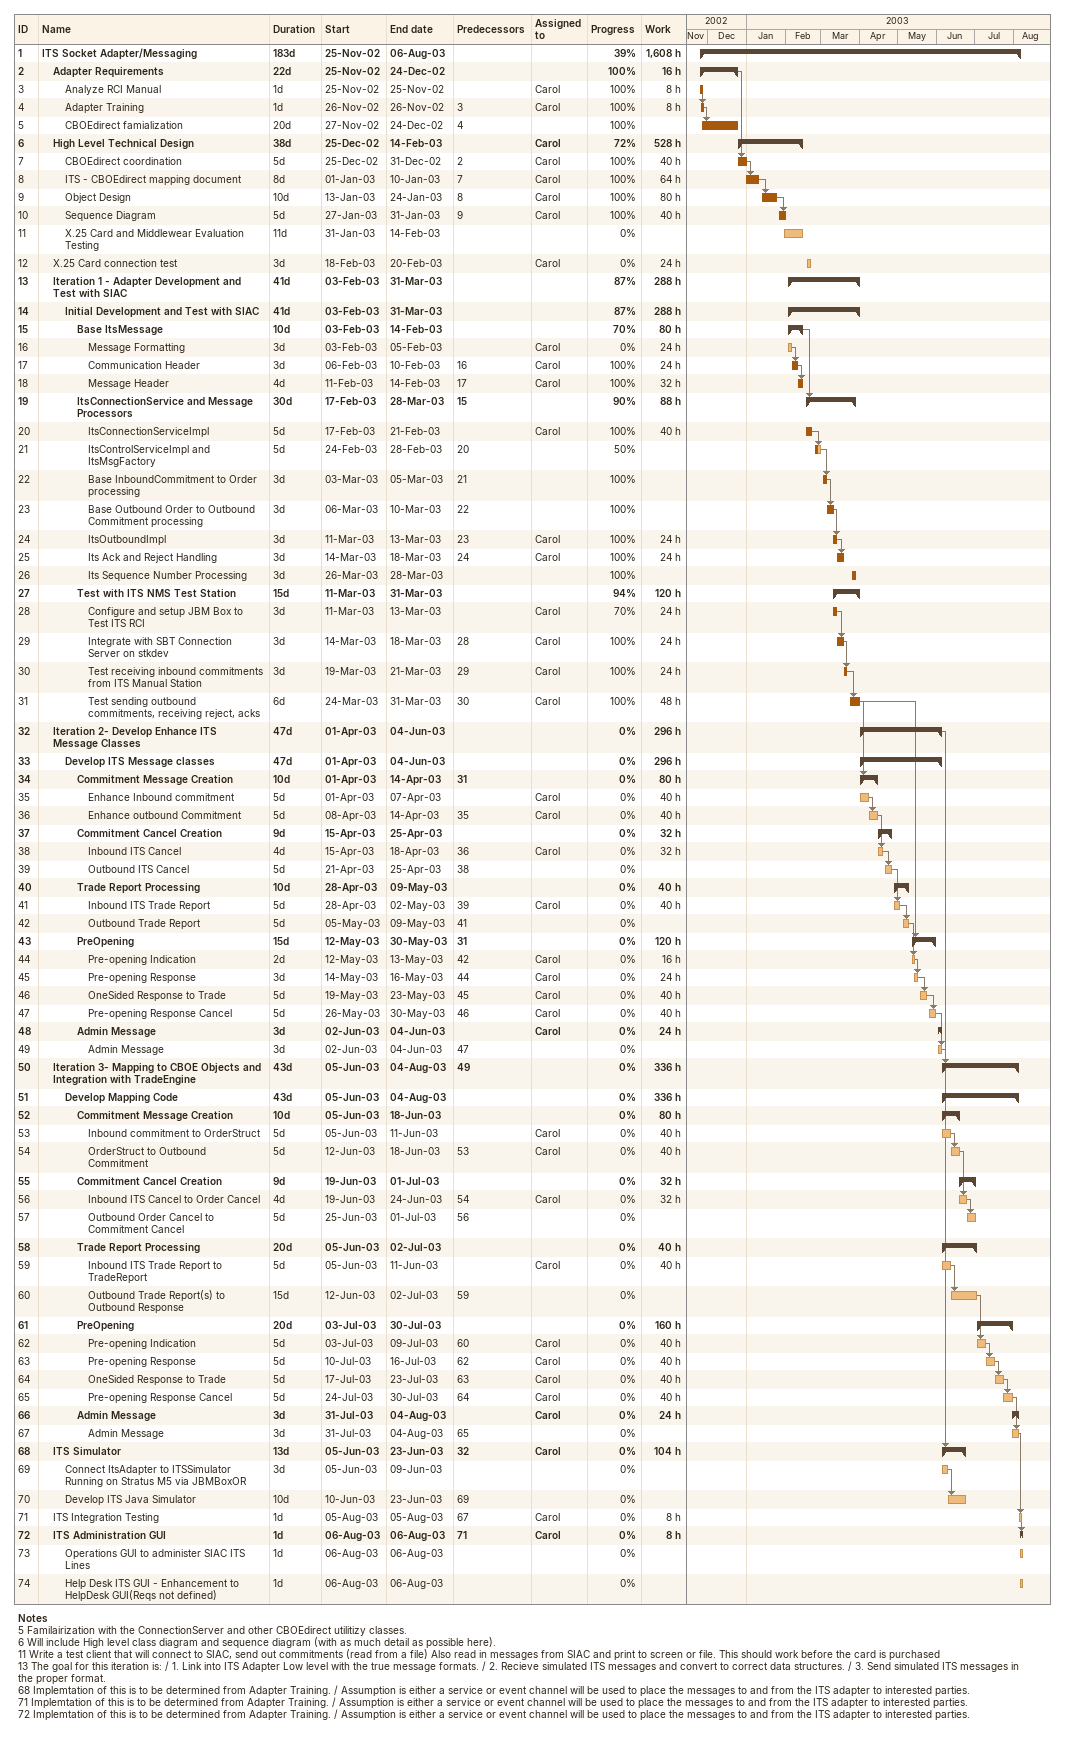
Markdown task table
| ID | Level | Task | Duration | Start | Finish | Predecessors | Resources | % complete | Work (h) |
|---|---|---|---|---|---|---|---|---|---|
| 1 | 1 | **ITS Socket Adapter/Messaging** | 183d | 2002-11-25 | 2003-08-06 |  |  | 39 | 1608 |
| 2 | 2 | **Adapter Requirements** | 22d | 2002-11-25 | 2002-12-24 |  |  | 100 | 16 |
| 3 | 3 | Analyze RCI Manual | 1d | 2002-11-25 | 2002-11-25 |  | Carol | 100 | 8 |
| 4 | 3 | Adapter Training | 1d | 2002-11-26 | 2002-11-26 | 3 | Carol | 100 | 8 |
| 5 | 3 | CBOEdirect famialization | 20d | 2002-11-27 | 2002-12-24 | 4 |  | 100 |  |
| 6 | 2 | **High Level Technical Design** | 38d | 2002-12-25 | 2003-02-14 |  | Carol | 72 | 528 |
| 7 | 3 | CBOEdirect coordination | 5d | 2002-12-25 | 2002-12-31 | 2 | Carol | 100 | 40 |
| 8 | 3 | ITS - CBOEdirect mapping document | 8d | 2003-01-01 | 2003-01-10 | 7 | Carol | 100 | 64 |
| 9 | 3 | Object Design | 10d | 2003-01-13 | 2003-01-24 | 8 | Carol | 100 | 80 |
| 10 | 3 | Sequence Diagram | 5d | 2003-01-27 | 2003-01-31 | 9 | Carol | 100 | 40 |
| 11 | 3 | X.25 Card and Middlewear Evaluation Testing | 11d | 2003-01-31 | 2003-02-14 |  |  | 0 |  |
| 12 | 2 | X.25 Card connection test | 3d | 2003-02-18 | 2003-02-20 |  | Carol | 0 | 24 |
| 13 | 2 | **Iteration 1 - Adapter Development and Test with SIAC** | 41d | 2003-02-03 | 2003-03-31 |  |  | 87 | 288 |
| 14 | 3 | **Initial Development and Test with SIAC** | 41d | 2003-02-03 | 2003-03-31 |  |  | 87 | 288 |
| 15 | 4 | **Base ItsMessage** | 10d | 2003-02-03 | 2003-02-14 |  |  | 70 | 80 |
| 16 | 5 | Message Formatting | 3d | 2003-02-03 | 2003-02-05 |  | Carol | 0 | 24 |
| 17 | 5 | Communication Header | 3d | 2003-02-06 | 2003-02-10 | 16 | Carol | 100 | 24 |
| 18 | 5 | Message Header | 4d | 2003-02-11 | 2003-02-14 | 17 | Carol | 100 | 32 |
| 19 | 4 | **ItsConnectionService and Message Processors** | 30d | 2003-02-17 | 2003-03-28 | 15 |  | 90 | 88 |
| 20 | 5 | ItsConnectionServiceImpl | 5d | 2003-02-17 | 2003-02-21 |  | Carol | 100 | 40 |
| 21 | 5 | ItsControlServiceImpl and ItsMsgFactory | 5d | 2003-02-24 | 2003-02-28 | 20 |  | 50 |  |
| 22 | 5 | Base InboundCommitment to Order processing | 3d | 2003-03-03 | 2003-03-05 | 21 |  | 100 |  |
| 23 | 5 | Base Outbound Order to Outbound Commitment processing | 3d | 2003-03-06 | 2003-03-10 | 22 |  | 100 |  |
| 24 | 5 | ItsOutboundImpl | 3d | 2003-03-11 | 2003-03-13 | 23 | Carol | 100 | 24 |
| 25 | 5 | Its Ack and Reject Handling | 3d | 2003-03-14 | 2003-03-18 | 24 | Carol | 100 | 24 |
| 26 | 5 | Its Sequence Number Processing | 3d | 2003-03-26 | 2003-03-28 |  |  | 100 |  |
| 27 | 4 | **Test with ITS NMS Test Station** | 15d | 2003-03-11 | 2003-03-31 |  |  | 94 | 120 |
| 28 | 5 | Configure and setup JBM Box to Test ITS RCI | 3d | 2003-03-11 | 2003-03-13 |  | Carol | 70 | 24 |
| 29 | 5 | Integrate with SBT Connection Server on stkdev | 3d | 2003-03-14 | 2003-03-18 | 28 | Carol | 100 | 24 |
| 30 | 5 | Test receiving inbound commitments from ITS Manual Station | 3d | 2003-03-19 | 2003-03-21 | 29 | Carol | 100 | 24 |
| 31 | 5 | Test sending outbound commitments, receiving reject, acks | 6d | 2003-03-24 | 2003-03-31 | 30 | Carol | 100 | 48 |
| 32 | 2 | **Iteration 2- Develop Enhance ITS Message Classes** | 47d | 2003-04-01 | 2003-06-04 |  |  | 0 | 296 |
| 33 | 3 | **Develop ITS Message classes** | 47d | 2003-04-01 | 2003-06-04 |  |  | 0 | 296 |
| 34 | 4 | **Commitment Message Creation** | 10d | 2003-04-01 | 2003-04-14 | 31 |  | 0 | 80 |
| 35 | 5 | Enhance Inbound commitment | 5d | 2003-04-01 | 2003-04-07 |  | Carol | 0 | 40 |
| 36 | 5 | Enhance outbound Commitment | 5d | 2003-04-08 | 2003-04-14 | 35 | Carol | 0 | 40 |
| 37 | 4 | **Commitment Cancel Creation** | 9d | 2003-04-15 | 2003-04-25 |  |  | 0 | 32 |
| 38 | 5 | Inbound ITS Cancel | 4d | 2003-04-15 | 2003-04-18 | 36 | Carol | 0 | 32 |
| 39 | 5 | Outbound ITS Cancel | 5d | 2003-04-21 | 2003-04-25 | 38 |  | 0 |  |
| 40 | 4 | **Trade Report Processing** | 10d | 2003-04-28 | 2003-05-09 |  |  | 0 | 40 |
| 41 | 5 | Inbound ITS Trade Report | 5d | 2003-04-28 | 2003-05-02 | 39 | Carol | 0 | 40 |
| 42 | 5 | Outbound Trade Report | 5d | 2003-05-05 | 2003-05-09 | 41 |  | 0 |  |
| 43 | 4 | **PreOpening** | 15d | 2003-05-12 | 2003-05-30 | 31 |  | 0 | 120 |
| 44 | 5 | Pre-opening Indication | 2d | 2003-05-12 | 2003-05-13 | 42 | Carol | 0 | 16 |
| 45 | 5 | Pre-opening Response | 3d | 2003-05-14 | 2003-05-16 | 44 | Carol | 0 | 24 |
| 46 | 5 | OneSided Response to Trade | 5d | 2003-05-19 | 2003-05-23 | 45 | Carol | 0 | 40 |
| 47 | 5 | Pre-opening Response Cancel | 5d | 2003-05-26 | 2003-05-30 | 46 | Carol | 0 | 40 |
| 48 | 4 | **Admin Message** | 3d | 2003-06-02 | 2003-06-04 |  | Carol | 0 | 24 |
| 49 | 5 | Admin Message | 3d | 2003-06-02 | 2003-06-04 | 47 |  | 0 |  |
| 50 | 2 | **Iteration 3- Mapping to CBOE Objects and Integration with TradeEngine** | 43d | 2003-06-05 | 2003-08-04 | 49 |  | 0 | 336 |
| 51 | 3 | **Develop Mapping Code** | 43d | 2003-06-05 | 2003-08-04 |  |  | 0 | 336 |
| 52 | 4 | **Commitment Message Creation** | 10d | 2003-06-05 | 2003-06-18 |  |  | 0 | 80 |
| 53 | 5 | Inbound commitment to OrderStruct | 5d | 2003-06-05 | 2003-06-11 |  | Carol | 0 | 40 |
| 54 | 5 | OrderStruct to Outbound Commitment | 5d | 2003-06-12 | 2003-06-18 | 53 | Carol | 0 | 40 |
| 55 | 4 | **Commitment Cancel Creation** | 9d | 2003-06-19 | 2003-07-01 |  |  | 0 | 32 |
| 56 | 5 | Inbound ITS Cancel to Order Cancel | 4d | 2003-06-19 | 2003-06-24 | 54 | Carol | 0 | 32 |
| 57 | 5 | Outbound Order Cancel to Commitment Cancel | 5d | 2003-06-25 | 2003-07-01 | 56 |  | 0 |  |
| 58 | 4 | **Trade Report Processing** | 20d | 2003-06-05 | 2003-07-02 |  |  | 0 | 40 |
| 59 | 5 | Inbound ITS Trade Report to TradeReport | 5d | 2003-06-05 | 2003-06-11 |  | Carol | 0 | 40 |
| 60 | 5 | Outbound Trade Report(s) to Outbound Response | 15d | 2003-06-12 | 2003-07-02 | 59 |  | 0 |  |
| 61 | 4 | **PreOpening** | 20d | 2003-07-03 | 2003-07-30 |  |  | 0 | 160 |
| 62 | 5 | Pre-opening Indication | 5d | 2003-07-03 | 2003-07-09 | 60 | Carol | 0 | 40 |
| 63 | 5 | Pre-opening Response | 5d | 2003-07-10 | 2003-07-16 | 62 | Carol | 0 | 40 |
| 64 | 5 | OneSided Response to Trade | 5d | 2003-07-17 | 2003-07-23 | 63 | Carol | 0 | 40 |
| 65 | 5 | Pre-opening Response Cancel | 5d | 2003-07-24 | 2003-07-30 | 64 | Carol | 0 | 40 |
| 66 | 4 | **Admin Message** | 3d | 2003-07-31 | 2003-08-04 |  | Carol | 0 | 24 |
| 67 | 5 | Admin Message | 3d | 2003-07-31 | 2003-08-04 | 65 |  | 0 |  |
| 68 | 2 | **ITS Simulator** | 13d | 2003-06-05 | 2003-06-23 | 32 | Carol | 0 | 104 |
| 69 | 3 | Connect ItsAdapter to ITSSimulator Running on Stratus M5 via JBMBoxOR | 3d | 2003-06-05 | 2003-06-09 |  |  | 0 |  |
| 70 | 3 | Develop ITS Java Simulator | 10d | 2003-06-10 | 2003-06-23 | 69 |  | 0 |  |
| 71 | 2 | ITS Integration Testing | 1d | 2003-08-05 | 2003-08-05 | 67 | Carol | 0 | 8 |
| 72 | 2 | **ITS Administration GUI** | 1d | 2003-08-06 | 2003-08-06 | 71 | Carol | 0 | 8 |
| 73 | 3 | Operations GUI to administer SIAC ITS Lines | 1d | 2003-08-06 | 2003-08-06 |  |  | 0 |  |
| 74 | 3 | Help Desk ITS GUI - Enhancement to HelpDesk GUI(Reqs not defined) | 1d | 2003-08-06 | 2003-08-06 |  |  | 0 |  |

Notes
- 5: Familairization with the ConnectionServer and other CBOEdirect utilitizy classes.
- 6: Will include High level class diagram and sequence diagram (with as much detail as possible here).
- 11: Write a test client that will connect to SIAC, send out commitments (read from a file) Also read in messages from SIAC and print to screen or file. This should work before the card is purchased
- 13: The goal for this iteration is: / 1. Link into ITS Adapter Low level with the true message formats. / 2. Recieve simulated ITS messages and convert to correct data structures. / 3. Send simulated ITS messages in the proper format.
- 68: Implemtation of this is to be determined from Adapter Training. / Assumption is either a service or event channel will be used to place the messages to and from the ITS adapter to interested parties.
- 71: Implemtation of this is to be determined from Adapter Training. / Assumption is either a service or event channel will be used to place the messages to and from the ITS adapter to interested parties.
- 72: Implemtation of this is to be determined from Adapter Training. / Assumption is either a service or event channel will be used to place the messages to and from the ITS adapter to interested parties.
